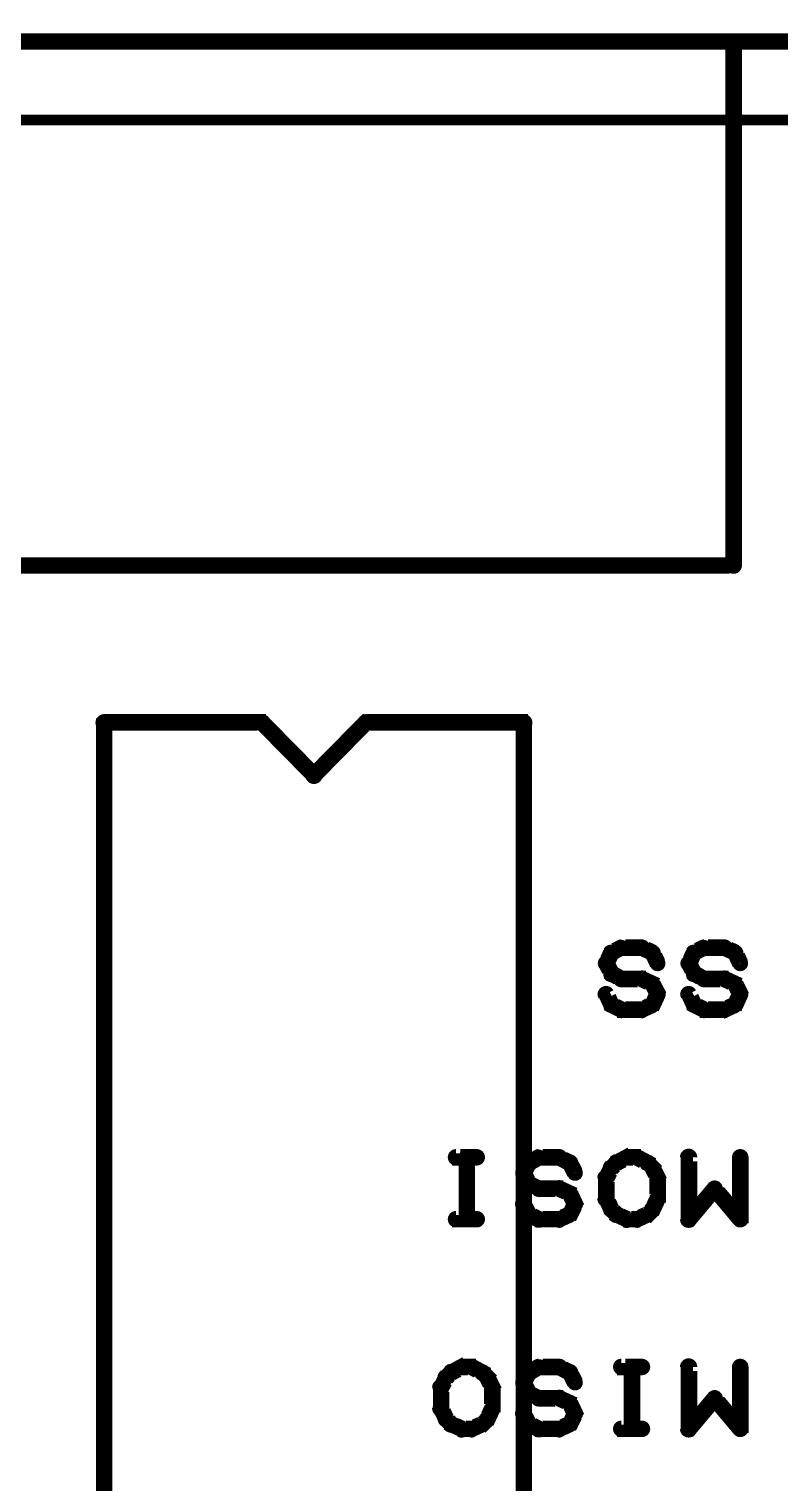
# Model space of a CAD drawing. Extents: x -1.7 to 62.6, y -2.2 to 33.2.
# Drawn here: x 39.73 to 48.82, y 15.56 to 33.17 of the extents above; entities that cross this region are included whole.
import ezdxf

# ---------------------------------------------------------------- set-up
doc = ezdxf.new("R2010")
doc.units = 0
doc.layers.add('_BOARD', color=254, linetype='CONTINUOUS')
doc.layers.add('TOP_SILK', color=1, linetype='CONTINUOUS')

msp = doc.modelspace()

# ---------------------------------------------------------------- linework, layer by layer
at = {"layer": '_BOARD', "color": 3}
msp.add_lwpolyline([(-1.59, -1.59, 0.13, 0.13, 0), (62.55, -1.59, 0, 0, 0), (62.55, -1.59, 0.06, 0.06, 0), (62.55, -1.62, 0.06, 0.06, 1), (62.55, -1.56, 0, 0, 0), (62.52, -1.59, 0.06, 0.06, 1), (62.58, -1.59, 0, 0, 0), (62.55, -1.59, 0, 0, 0), (62.55, -1.59, 0.13, 0.13, 0), (62.55, 32.07, 0, 0, 0), (62.55, 32.07, 0.06, 0.06, 0), (62.58, 32.07, 0.06, 0.06, 1), (62.52, 32.07, 0, 0, 0), (62.55, 32.04, 0.06, 0.06, 1), (62.55, 32.1, 0, 0, 0), (62.55, 32.07, 0, 0, 0), (62.55, 32.07, 0.13, 0.13, 0), (-1.59, 32.07, 0.13, 0.13, 0)], format="xyseb", dxfattribs=at)
at = {"layer": 'TOP_SILK', "color": 2}
for points in [[(29.84, 0, 0.2, 0.2, 0), (29.84, 33.02, 0, 0, 0), (29.84, 33.02, 0.1, 0.1, 0), (29.8, 33.02, 0.1, 0.1, -1), (29.89, 33.02, 0, 0, 0), (29.84, 32.97, 0.1, 0.1, -1), (29.84, 33.07, 0, 0, 0), (29.84, 33.02, 0, 0, 0), (29.84, 33.02, 0.2, 0.2, 0), (55.24, 33.02, 0.2, 0.2, 0)], [(38.1, 26.67, 0.2, 0.2, 0), (48.26, 26.67, 0, 0, 0), (48.26, 26.67, 0.1, 0.1, 0), (48.26, 26.62, 0.1, 0.1, 1), (48.26, 26.72, 0, 0, 0), (48.21, 26.67, 0.1, 0.1, 1), (48.31, 26.67, 0, 0, 0), (48.26, 26.67, 0, 0, 0), (48.26, 26.67, 0.2, 0.2, 0), (48.26, 33.02, 0.2, 0.2, 0), (48.26, 33.02, 0, 0, 0), (48.26, 33.02, 0.1, 0.1, 0), (48.31, 33.02, 0.1, 0.1, 1), (48.21, 33.02, 0, 0, 0), (48.26, 32.97, 0.1, 0.1, 1), (48.26, 33.07, 0, 0, 0), (48.26, 33.02, 0, 0, 0), (48.26, 33.02, 0.2, 0.2, 0), (38.1, 33.02, 0, 0, 0)], [(40.64, 8.26, 0.2, 0.2, 0), (40.64, 24.77, 0, 0, 0), (40.64, 24.77, 0.1, 0.1, 0), (40.69, 24.77, 0.1, 0.1, 1), (40.59, 24.77, 0, 0, 0), (40.64, 24.82, 0.1, 0.1, 1), (40.64, 24.71, 0, 0, 0), (40.64, 24.77, 0, 0, 0), (40.64, 24.77, 0.2, 0.2, 0), (42.55, 24.77, 0, 0, 0), (42.55, 24.77, 0.1, 0.1, 0), (42.55, 24.71, 0.1, 0.1, 1), (42.55, 24.82, 0, 0, 0), (42.58, 24.8, 0.1, 0.1, 1), (42.51, 24.73, 0, 0, 0), (42.55, 24.77, 0, 0, 0), (42.55, 24.77, 0.2, 0.2, 0), (43.18, 24.13, 0, 0, 0), (43.18, 24.13, 0.1, 0.1, 0), (43.14, 24.09, 0.1, 0.1, 1), (43.22, 24.17, 0, 0, 0), (43.14, 24.17, 0.1, 0.1, 1), (43.22, 24.09, 0, 0, 0), (43.18, 24.13, 0, 0, 0), (43.18, 24.13, 0.2, 0.2, 0), (43.81, 24.77, 0, 0, 0), (43.81, 24.77, 0.1, 0.1, 0), (43.85, 24.73, 0.1, 0.1, 1), (43.78, 24.8, 0, 0, 0), (43.81, 24.82, 0.1, 0.1, 1), (43.81, 24.71, 0, 0, 0), (43.81, 24.77, 0, 0, 0), (43.81, 24.77, 0.2, 0.2, 0), (45.72, 24.77, 0, 0, 0), (45.72, 24.77, 0.1, 0.1, 0), (45.72, 24.71, 0.1, 0.1, 1), (45.72, 24.82, 0, 0, 0), (45.77, 24.77, 0.1, 0.1, 1), (45.67, 24.77, 0, 0, 0), (45.72, 24.77, 0, 0, 0), (45.72, 24.77, 0.2, 0.2, 0), (45.72, 8.26, 0, 0, 0)], [(46.82, 21.95, 0.1, 0.1, 1), (46.73, 22, 0, 0, 0), (46.78, 21.98, 0, 0, 0), (46.78, 21.98, 0.2, 0.2, 0), (46.72, 21.85, 0.2, 0.2, 0), (46.72, 21.85, 0, 0, 0), (46.72, 21.85, 0.1, 0.1, 0), (46.67, 21.87, 0.1, 0.1, 1), (46.76, 21.83, 0, 0, 0)], [(46.92, 21.99, 0.1, 0.1, 1), (46.88, 22.08, 0, 0, 0), (46.9, 22.04, 0, 0, 0), (46.9, 22.04, 0.2, 0.2, 0), (46.78, 21.98, 0.2, 0.2, 0), (46.78, 21.98, 0, 0, 0), (46.78, 21.98, 0.1, 0.1, 0), (46.76, 22.02, 0.1, 0.1, 1), (46.8, 21.93, 0, 0, 0)], [(47.15, 21.99, 0.1, 0.1, 1), (47.15, 22.09, 0, 0, 0), (47.15, 22.04, 0, 0, 0), (47.15, 22.04, 0.2, 0.2, 0), (46.9, 22.04, 0.2, 0.2, 0), (46.9, 22.04, 0, 0, 0), (46.9, 22.04, 0.1, 0.1, 0), (46.9, 22.09, 0.1, 0.1, 1), (46.9, 21.99, 0, 0, 0)], [(47.26, 21.93, 0.1, 0.1, 1), (47.3, 22.02, 0, 0, 0), (47.28, 21.98, 0, 0, 0), (47.28, 21.98, 0.2, 0.2, 0), (47.15, 22.04, 0.2, 0.2, 0), (47.15, 22.04, 0, 0, 0), (47.15, 22.04, 0.1, 0.1, 0), (47.17, 22.08, 0.1, 0.1, 1), (47.13, 21.99, 0, 0, 0)], [(47.3, 21.83, 0.1, 0.1, 1), (47.38, 21.87, 0, 0, 0), (47.34, 21.85, 0, 0, 0), (47.34, 21.85, 0.2, 0.2, 0), (47.28, 21.98, 0.2, 0.2, 0), (47.28, 21.98, 0, 0, 0), (47.28, 21.98, 0.1, 0.1, 0), (47.32, 22, 0.1, 0.1, 1), (47.23, 21.95, 0, 0, 0)], [(47.82, 21.95, 0.1, 0.1, 1), (47.73, 22, 0, 0, 0), (47.78, 21.98, 0, 0, 0), (47.78, 21.98, 0.2, 0.2, 0), (47.72, 21.85, 0.2, 0.2, 0), (47.72, 21.85, 0, 0, 0), (47.72, 21.85, 0.1, 0.1, 0), (47.67, 21.87, 0.1, 0.1, 1), (47.76, 21.83, 0, 0, 0)], [(47.92, 21.99, 0.1, 0.1, 1), (47.88, 22.08, 0, 0, 0), (47.9, 22.04, 0, 0, 0), (47.9, 22.04, 0.2, 0.2, 0), (47.78, 21.98, 0.2, 0.2, 0), (47.78, 21.98, 0, 0, 0), (47.78, 21.98, 0.1, 0.1, 0), (47.76, 22.02, 0.1, 0.1, 1), (47.8, 21.93, 0, 0, 0)], [(48.15, 21.99, 0.1, 0.1, 1), (48.15, 22.09, 0, 0, 0), (48.15, 22.04, 0, 0, 0), (48.15, 22.04, 0.2, 0.2, 0), (47.9, 22.04, 0.2, 0.2, 0), (47.9, 22.04, 0, 0, 0), (47.9, 22.04, 0.1, 0.1, 0), (47.9, 22.09, 0.1, 0.1, 1), (47.9, 21.99, 0, 0, 0)], [(48.26, 21.93, 0.1, 0.1, 1), (48.3, 22.02, 0, 0, 0), (48.28, 21.98, 0, 0, 0), (48.28, 21.98, 0.2, 0.2, 0), (48.15, 22.04, 0.2, 0.2, 0), (48.15, 22.04, 0, 0, 0), (48.15, 22.04, 0.1, 0.1, 0), (48.17, 22.08, 0.1, 0.1, 1), (48.13, 21.99, 0, 0, 0)], [(48.3, 21.83, 0.1, 0.1, 1), (48.38, 21.87, 0, 0, 0), (48.34, 21.85, 0, 0, 0), (48.34, 21.85, 0.2, 0.2, 0), (48.28, 21.98, 0.2, 0.2, 0), (48.28, 21.98, 0, 0, 0), (48.28, 21.98, 0.1, 0.1, 0), (48.32, 22, 0.1, 0.1, 1), (48.23, 21.95, 0, 0, 0)], [(46.76, 21.87, 0.1, 0.1, 1), (46.67, 21.83, 0, 0, 0), (46.72, 21.85, 0, 0, 0), (46.72, 21.85, 0.2, 0.2, 0), (46.78, 21.73, 0.2, 0.2, 0), (46.78, 21.73, 0, 0, 0), (46.78, 21.73, 0.1, 0.1, 0), (46.73, 21.7, 0.1, 0.1, 1), (46.82, 21.75, 0, 0, 0)], [(46.8, 21.77, 0.1, 0.1, 1), (46.76, 21.68, 0, 0, 0), (46.78, 21.73, 0, 0, 0), (46.78, 21.73, 0.2, 0.2, 0), (46.9, 21.66, 0.2, 0.2, 0), (46.9, 21.66, 0, 0, 0), (46.9, 21.66, 0.1, 0.1, 0), (46.88, 21.62, 0.1, 0.1, 1), (46.92, 21.71, 0, 0, 0)], [(47.76, 21.87, 0.1, 0.1, 1), (47.67, 21.83, 0, 0, 0), (47.72, 21.85, 0, 0, 0), (47.72, 21.85, 0.2, 0.2, 0), (47.78, 21.73, 0.2, 0.2, 0), (47.78, 21.73, 0, 0, 0), (47.78, 21.73, 0.1, 0.1, 0), (47.73, 21.7, 0.1, 0.1, 1), (47.82, 21.75, 0, 0, 0)], [(47.8, 21.77, 0.1, 0.1, 1), (47.76, 21.68, 0, 0, 0), (47.78, 21.73, 0, 0, 0), (47.78, 21.73, 0.2, 0.2, 0), (47.9, 21.66, 0.2, 0.2, 0), (47.9, 21.66, 0, 0, 0), (47.9, 21.66, 0.1, 0.1, 0), (47.88, 21.62, 0.1, 0.1, 1), (47.92, 21.71, 0, 0, 0)], [(46.9, 21.71, 0.1, 0.1, 1), (46.9, 21.61, 0, 0, 0), (46.9, 21.66, 0, 0, 0), (46.9, 21.66, 0.2, 0.2, 0), (47.15, 21.66, 0.2, 0.2, 0), (47.15, 21.66, 0, 0, 0), (47.15, 21.66, 0.1, 0.1, 0), (47.15, 21.61, 0.1, 0.1, 1), (47.15, 21.71, 0, 0, 0)], [(47.17, 21.71, 0.1, 0.1, 1), (47.13, 21.62, 0, 0, 0), (47.15, 21.66, 0, 0, 0), (47.15, 21.66, 0.2, 0.2, 0), (47.28, 21.6, 0.2, 0.2, 0), (47.28, 21.6, 0, 0, 0), (47.28, 21.6, 0.1, 0.1, 0), (47.26, 21.56, 0.1, 0.1, 1), (47.3, 21.64, 0, 0, 0)], [(47.32, 21.62, 0.1, 0.1, 1), (47.23, 21.58, 0, 0, 0), (47.28, 21.6, 0, 0, 0), (47.28, 21.6, 0.2, 0.2, 0), (47.34, 21.48, 0.2, 0.2, 0), (47.34, 21.48, 0, 0, 0), (47.34, 21.48, 0.1, 0.1, 0), (47.3, 21.45, 0.1, 0.1, 1), (47.38, 21.5, 0, 0, 0)], [(47.9, 21.71, 0.1, 0.1, 1), (47.9, 21.61, 0, 0, 0), (47.9, 21.66, 0, 0, 0), (47.9, 21.66, 0.2, 0.2, 0), (48.15, 21.66, 0.2, 0.2, 0), (48.15, 21.66, 0, 0, 0), (48.15, 21.66, 0.1, 0.1, 0), (48.15, 21.61, 0.1, 0.1, 1), (48.15, 21.71, 0, 0, 0)], [(48.17, 21.71, 0.1, 0.1, 1), (48.13, 21.62, 0, 0, 0), (48.15, 21.66, 0, 0, 0), (48.15, 21.66, 0.2, 0.2, 0), (48.28, 21.6, 0.2, 0.2, 0), (48.28, 21.6, 0, 0, 0), (48.28, 21.6, 0.1, 0.1, 0), (48.26, 21.56, 0.1, 0.1, 1), (48.3, 21.64, 0, 0, 0)], [(48.32, 21.62, 0.1, 0.1, 1), (48.23, 21.58, 0, 0, 0), (48.28, 21.6, 0, 0, 0), (48.28, 21.6, 0.2, 0.2, 0), (48.34, 21.48, 0.2, 0.2, 0), (48.34, 21.48, 0, 0, 0), (48.34, 21.48, 0.1, 0.1, 0), (48.3, 21.45, 0.1, 0.1, 1), (48.38, 21.5, 0, 0, 0)], [(46.73, 21.33, 0.1, 0.1, 1), (46.82, 21.37, 0, 0, 0), (46.78, 21.35, 0, 0, 0), (46.78, 21.35, 0.2, 0.2, 0), (46.72, 21.48, 0.2, 0.2, 0), (46.72, 21.48, 0, 0, 0), (46.72, 21.48, 0.1, 0.1, 0), (46.76, 21.5, 0.1, 0.1, 1), (46.67, 21.45, 0, 0, 0)], [(46.88, 21.24, 0.1, 0.1, 1), (46.92, 21.33, 0, 0, 0), (46.9, 21.29, 0, 0, 0), (46.9, 21.29, 0.2, 0.2, 0), (46.78, 21.35, 0.2, 0.2, 0), (46.78, 21.35, 0, 0, 0), (46.78, 21.35, 0.1, 0.1, 0), (46.8, 21.39, 0.1, 0.1, 1), (46.76, 21.31, 0, 0, 0)], [(47.3, 21.31, 0.1, 0.1, 1), (47.26, 21.39, 0, 0, 0), (47.28, 21.35, 0, 0, 0), (47.28, 21.35, 0.2, 0.2, 0), (47.15, 21.29, 0.2, 0.2, 0), (47.15, 21.29, 0, 0, 0), (47.15, 21.29, 0.1, 0.1, 0), (47.13, 21.33, 0.1, 0.1, 1), (47.17, 21.24, 0, 0, 0)], [(47.38, 21.45, 0.1, 0.1, 1), (47.3, 21.5, 0, 0, 0), (47.34, 21.48, 0, 0, 0), (47.34, 21.48, 0.2, 0.2, 0), (47.28, 21.35, 0.2, 0.2, 0), (47.28, 21.35, 0, 0, 0), (47.28, 21.35, 0.1, 0.1, 0), (47.23, 21.37, 0.1, 0.1, 1), (47.32, 21.33, 0, 0, 0)], [(47.73, 21.33, 0.1, 0.1, 1), (47.82, 21.37, 0, 0, 0), (47.78, 21.35, 0, 0, 0), (47.78, 21.35, 0.2, 0.2, 0), (47.72, 21.48, 0.2, 0.2, 0), (47.72, 21.48, 0, 0, 0), (47.72, 21.48, 0.1, 0.1, 0), (47.76, 21.5, 0.1, 0.1, 1), (47.67, 21.45, 0, 0, 0)], [(47.88, 21.24, 0.1, 0.1, 1), (47.92, 21.33, 0, 0, 0), (47.9, 21.29, 0, 0, 0), (47.9, 21.29, 0.2, 0.2, 0), (47.78, 21.35, 0.2, 0.2, 0), (47.78, 21.35, 0, 0, 0), (47.78, 21.35, 0.1, 0.1, 0), (47.8, 21.39, 0.1, 0.1, 1), (47.76, 21.31, 0, 0, 0)], [(48.3, 21.31, 0.1, 0.1, 1), (48.26, 21.39, 0, 0, 0), (48.28, 21.35, 0, 0, 0), (48.28, 21.35, 0.2, 0.2, 0), (48.15, 21.29, 0.2, 0.2, 0), (48.15, 21.29, 0, 0, 0), (48.15, 21.29, 0.1, 0.1, 0), (48.13, 21.33, 0.1, 0.1, 1), (48.17, 21.24, 0, 0, 0)], [(48.38, 21.45, 0.1, 0.1, 1), (48.3, 21.5, 0, 0, 0), (48.34, 21.48, 0, 0, 0), (48.34, 21.48, 0.2, 0.2, 0), (48.28, 21.35, 0.2, 0.2, 0), (48.28, 21.35, 0, 0, 0), (48.28, 21.35, 0.1, 0.1, 0), (48.23, 21.37, 0.1, 0.1, 1), (48.32, 21.33, 0, 0, 0)], [(47.15, 21.24, 0.1, 0.1, 1), (47.15, 21.34, 0, 0, 0), (47.15, 21.29, 0, 0, 0), (47.15, 21.29, 0.2, 0.2, 0), (46.9, 21.29, 0.2, 0.2, 0), (46.9, 21.29, 0, 0, 0), (46.9, 21.29, 0.1, 0.1, 0), (46.9, 21.34, 0.1, 0.1, 1), (46.9, 21.24, 0, 0, 0)], [(48.15, 21.24, 0.1, 0.1, 1), (48.15, 21.34, 0, 0, 0), (48.15, 21.29, 0, 0, 0), (48.15, 21.29, 0.2, 0.2, 0), (47.9, 21.29, 0.2, 0.2, 0), (47.9, 21.29, 0, 0, 0), (47.9, 21.29, 0.1, 0.1, 0), (47.9, 21.34, 0.1, 0.1, 1), (47.9, 21.24, 0, 0, 0)], [(45.15, 19.45, 0.1, 0.1, 1), (45.15, 19.55, 0, 0, 0), (45.15, 19.5, 0, 0, 0), (45.15, 19.5, 0.2, 0.2, 0), (44.9, 19.5, 0.2, 0.2, 0), (44.9, 19.5, 0, 0, 0), (44.9, 19.5, 0.1, 0.1, 0), (44.9, 19.55, 0.1, 0.1, 1), (44.9, 19.45, 0, 0, 0)], [(45.08, 19.5, 0.1, 0.1, 1), (44.98, 19.5, 0, 0, 0), (45.03, 19.5, 0, 0, 0), (45.03, 19.5, 0.2, 0.2, 0), (45.03, 18.75, 0.2, 0.2, 0), (45.03, 18.75, 0, 0, 0), (45.03, 18.75, 0.1, 0.1, 0), (44.98, 18.75, 0.1, 0.1, 1), (45.08, 18.75, 0, 0, 0)], [(45.82, 19.41, 0.1, 0.1, 1), (45.73, 19.46, 0, 0, 0), (45.78, 19.43, 0, 0, 0), (45.78, 19.43, 0.2, 0.2, 0), (45.72, 19.31, 0.2, 0.2, 0), (45.72, 19.31, 0, 0, 0), (45.72, 19.31, 0.1, 0.1, 0), (45.67, 19.33, 0.1, 0.1, 1), (45.76, 19.29, 0, 0, 0)], [(45.92, 19.45, 0.1, 0.1, 1), (45.88, 19.54, 0, 0, 0), (45.9, 19.5, 0, 0, 0), (45.9, 19.5, 0.2, 0.2, 0), (45.78, 19.43, 0.2, 0.2, 0), (45.78, 19.43, 0, 0, 0), (45.78, 19.43, 0.1, 0.1, 0), (45.76, 19.48, 0.1, 0.1, 1), (45.8, 19.39, 0, 0, 0)], [(46.15, 19.45, 0.1, 0.1, 1), (46.15, 19.55, 0, 0, 0), (46.15, 19.5, 0, 0, 0), (46.15, 19.5, 0.2, 0.2, 0), (45.9, 19.5, 0.2, 0.2, 0), (45.9, 19.5, 0, 0, 0), (45.9, 19.5, 0.1, 0.1, 0), (45.9, 19.55, 0.1, 0.1, 1), (45.9, 19.45, 0, 0, 0)], [(46.26, 19.39, 0.1, 0.1, 1), (46.3, 19.48, 0, 0, 0), (46.28, 19.43, 0, 0, 0), (46.28, 19.43, 0.2, 0.2, 0), (46.15, 19.5, 0.2, 0.2, 0), (46.15, 19.5, 0, 0, 0), (46.15, 19.5, 0.1, 0.1, 0), (46.17, 19.54, 0.1, 0.1, 1), (46.13, 19.45, 0, 0, 0)], [(46.3, 19.29, 0.1, 0.1, 1), (46.38, 19.33, 0, 0, 0), (46.34, 19.31, 0, 0, 0), (46.34, 19.31, 0.2, 0.2, 0), (46.28, 19.43, 0.2, 0.2, 0), (46.28, 19.43, 0, 0, 0), (46.28, 19.43, 0.1, 0.1, 0), (46.32, 19.46, 0.1, 0.1, 1), (46.23, 19.41, 0, 0, 0)], [(46.74, 19.41, 0.1, 0.1, 1), (46.81, 19.34, 0, 0, 0), (46.78, 19.37, 0, 0, 0), (46.78, 19.37, 0.2, 0.2, 0), (46.84, 19.43, 0.2, 0.2, 0), (46.84, 19.43, 0, 0, 0), (46.84, 19.43, 0.1, 0.1, 0), (46.88, 19.4, 0.1, 0.1, 1), (46.8, 19.47, 0, 0, 0)], [(46.82, 19.48, 0.1, 0.1, 1), (46.86, 19.39, 0, 0, 0), (46.84, 19.43, 0, 0, 0), (46.84, 19.43, 0.2, 0.2, 0), (46.97, 19.5, 0.2, 0.2, 0), (46.97, 19.5, 0, 0, 0), (46.97, 19.5, 0.1, 0.1, 0), (46.99, 19.45, 0.1, 0.1, 1), (46.94, 19.54, 0, 0, 0)], [(46.97, 19.55, 0.1, 0.1, 1), (46.97, 19.45, 0, 0, 0), (46.97, 19.5, 0, 0, 0), (46.97, 19.5, 0.2, 0.2, 0), (47.09, 19.5, 0.2, 0.2, 0), (47.09, 19.5, 0, 0, 0), (47.09, 19.5, 0.1, 0.1, 0), (47.09, 19.45, 0.1, 0.1, 1), (47.09, 19.55, 0, 0, 0)], [(47.11, 19.54, 0.1, 0.1, 1), (47.07, 19.45, 0, 0, 0), (47.09, 19.5, 0, 0, 0), (47.09, 19.5, 0.2, 0.2, 0), (47.22, 19.43, 0.2, 0.2, 0), (47.22, 19.43, 0, 0, 0), (47.22, 19.43, 0.1, 0.1, 0), (47.19, 19.39, 0.1, 0.1, 1), (47.24, 19.48, 0, 0, 0)], [(47.25, 19.47, 0.1, 0.1, 1), (47.18, 19.4, 0, 0, 0), (47.22, 19.43, 0, 0, 0), (47.22, 19.43, 0.2, 0.2, 0), (47.28, 19.37, 0.2, 0.2, 0), (47.28, 19.37, 0, 0, 0), (47.28, 19.37, 0.1, 0.1, 0), (47.24, 19.34, 0.1, 0.1, 1), (47.31, 19.41, 0, 0, 0)], [(47.66, 18.75, 0.1, 0.1, 1), (47.77, 18.75, 0, 0, 0), (47.72, 18.75, 0, 0, 0), (47.72, 18.75, 0.2, 0.2, 0), (47.72, 19.5, 0.2, 0.2, 0), (47.72, 19.5, 0, 0, 0), (47.72, 19.5, 0.1, 0.1, 0), (47.77, 19.5, 0.1, 0.1, 1), (47.66, 19.5, 0, 0, 0)], [(48.39, 19.5, 0.1, 0.1, 1), (48.29, 19.5, 0, 0, 0), (48.34, 19.5, 0, 0, 0), (48.34, 19.5, 0.2, 0.2, 0), (48.34, 18.75, 0.2, 0.2, 0), (48.34, 18.75, 0, 0, 0), (48.34, 18.75, 0.1, 0.1, 0), (48.29, 18.75, 0.1, 0.1, 1), (48.39, 18.75, 0, 0, 0)], [(45.76, 19.33, 0.1, 0.1, 1), (45.67, 19.29, 0, 0, 0), (45.72, 19.31, 0, 0, 0), (45.72, 19.31, 0.2, 0.2, 0), (45.78, 19.18, 0.2, 0.2, 0), (45.78, 19.18, 0, 0, 0), (45.78, 19.18, 0.1, 0.1, 0), (45.73, 19.16, 0.1, 0.1, 1), (45.82, 19.21, 0, 0, 0)], [(46.66, 19, 0.1, 0.1, 1), (46.77, 19, 0, 0, 0), (46.72, 19, 0, 0, 0), (46.72, 19, 0.2, 0.2, 0), (46.72, 19.25, 0.2, 0.2, 0), (46.72, 19.25, 0, 0, 0), (46.72, 19.25, 0.1, 0.1, 0), (46.77, 19.25, 0.1, 0.1, 1), (46.66, 19.25, 0, 0, 0)], [(46.67, 19.27, 0.1, 0.1, 1), (46.76, 19.23, 0, 0, 0), (46.72, 19.25, 0, 0, 0), (46.72, 19.25, 0.2, 0.2, 0), (46.78, 19.37, 0.2, 0.2, 0), (46.78, 19.37, 0, 0, 0), (46.78, 19.37, 0.1, 0.1, 0), (46.82, 19.35, 0.1, 0.1, 1), (46.73, 19.39, 0, 0, 0)], [(47.32, 19.39, 0.1, 0.1, 1), (47.23, 19.35, 0, 0, 0), (47.28, 19.37, 0, 0, 0), (47.28, 19.37, 0.2, 0.2, 0), (47.34, 19.25, 0.2, 0.2, 0), (47.34, 19.25, 0, 0, 0), (47.34, 19.25, 0.1, 0.1, 0), (47.3, 19.23, 0.1, 0.1, 1), (47.38, 19.27, 0, 0, 0)], [(47.39, 19.25, 0.1, 0.1, 1), (47.29, 19.25, 0, 0, 0), (47.34, 19.25, 0, 0, 0), (47.34, 19.25, 0.2, 0.2, 0), (47.34, 19, 0.2, 0.2, 0), (47.34, 19, 0, 0, 0), (47.34, 19, 0.1, 0.1, 0), (47.29, 19, 0.1, 0.1, 1), (47.39, 19, 0, 0, 0)], [(45.8, 19.23, 0.1, 0.1, 1), (45.76, 19.14, 0, 0, 0), (45.78, 19.18, 0, 0, 0), (45.78, 19.18, 0.2, 0.2, 0), (45.9, 19.12, 0.2, 0.2, 0), (45.9, 19.12, 0, 0, 0), (45.9, 19.12, 0.1, 0.1, 0), (45.88, 19.08, 0.1, 0.1, 1), (45.92, 19.17, 0, 0, 0)], [(45.9, 19.17, 0.1, 0.1, 1), (45.9, 19.07, 0, 0, 0), (45.9, 19.12, 0, 0, 0), (45.9, 19.12, 0.2, 0.2, 0), (46.15, 19.12, 0.2, 0.2, 0), (46.15, 19.12, 0, 0, 0), (46.15, 19.12, 0.1, 0.1, 0), (46.15, 19.07, 0.1, 0.1, 1), (46.15, 19.17, 0, 0, 0)], [(46.17, 19.17, 0.1, 0.1, 1), (46.13, 19.08, 0, 0, 0), (46.15, 19.12, 0, 0, 0), (46.15, 19.12, 0.2, 0.2, 0), (46.28, 19.06, 0.2, 0.2, 0), (46.28, 19.06, 0, 0, 0), (46.28, 19.06, 0.1, 0.1, 0), (46.26, 19.02, 0.1, 0.1, 1), (46.3, 19.1, 0, 0, 0)], [(46.32, 19.08, 0.1, 0.1, 1), (46.23, 19.04, 0, 0, 0), (46.28, 19.06, 0, 0, 0), (46.28, 19.06, 0.2, 0.2, 0), (46.34, 18.93, 0.2, 0.2, 0), (46.34, 18.93, 0, 0, 0), (46.34, 18.93, 0.1, 0.1, 0), (46.3, 18.91, 0.1, 0.1, 1), (46.38, 18.96, 0, 0, 0)], [(48.07, 19.09, 0.1, 0.1, 1), (47.99, 19.15, 0, 0, 0), (48.03, 19.12, 0, 0, 0), (48.03, 19.12, 0.2, 0.2, 0), (47.72, 18.75, 0.2, 0.2, 0), (47.72, 18.75, 0, 0, 0), (47.72, 18.75, 0.1, 0.1, 0), (47.68, 18.78, 0.1, 0.1, 1), (47.75, 18.72, 0, 0, 0)], [(48.3, 18.72, 0.1, 0.1, 1), (48.38, 18.78, 0, 0, 0), (48.34, 18.75, 0, 0, 0), (48.34, 18.75, 0.2, 0.2, 0), (48.03, 19.12, 0.2, 0.2, 0), (48.03, 19.12, 0, 0, 0), (48.03, 19.12, 0.1, 0.1, 0), (48.07, 19.15, 0.1, 0.1, 1), (47.99, 19.09, 0, 0, 0)], [(45.73, 18.79, 0.1, 0.1, 1), (45.82, 18.83, 0, 0, 0), (45.78, 18.81, 0, 0, 0), (45.78, 18.81, 0.2, 0.2, 0), (45.72, 18.93, 0.2, 0.2, 0), (45.72, 18.93, 0, 0, 0), (45.72, 18.93, 0.1, 0.1, 0), (45.76, 18.96, 0.1, 0.1, 1), (45.67, 18.91, 0, 0, 0)], [(46.38, 18.91, 0.1, 0.1, 1), (46.3, 18.96, 0, 0, 0), (46.34, 18.93, 0, 0, 0), (46.34, 18.93, 0.2, 0.2, 0), (46.28, 18.81, 0.2, 0.2, 0), (46.28, 18.81, 0, 0, 0), (46.28, 18.81, 0.1, 0.1, 0), (46.23, 18.83, 0.1, 0.1, 1), (46.32, 18.79, 0, 0, 0)], [(46.73, 18.85, 0.1, 0.1, 1), (46.82, 18.89, 0, 0, 0), (46.78, 18.87, 0, 0, 0), (46.78, 18.87, 0.2, 0.2, 0), (46.72, 19, 0.2, 0.2, 0), (46.72, 19, 0, 0, 0), (46.72, 19, 0.1, 0.1, 0), (46.76, 19.02, 0.1, 0.1, 1), (46.67, 18.98, 0, 0, 0)], [(46.8, 18.77, 0.1, 0.1, 1), (46.88, 18.85, 0, 0, 0), (46.84, 18.81, 0, 0, 0), (46.84, 18.81, 0.2, 0.2, 0), (46.78, 18.87, 0.2, 0.2, 0), (46.78, 18.87, 0, 0, 0), (46.78, 18.87, 0.1, 0.1, 0), (46.81, 18.91, 0.1, 0.1, 1), (46.74, 18.84, 0, 0, 0)], [(47.31, 18.84, 0.1, 0.1, 1), (47.24, 18.91, 0, 0, 0), (47.28, 18.87, 0, 0, 0), (47.28, 18.87, 0.2, 0.2, 0), (47.22, 18.81, 0.2, 0.2, 0), (47.22, 18.81, 0, 0, 0), (47.22, 18.81, 0.1, 0.1, 0), (47.18, 18.85, 0.1, 0.1, 1), (47.25, 18.77, 0, 0, 0)], [(47.38, 18.98, 0.1, 0.1, 1), (47.3, 19.02, 0, 0, 0), (47.34, 19, 0, 0, 0), (47.34, 19, 0.2, 0.2, 0), (47.28, 18.87, 0.2, 0.2, 0), (47.28, 18.87, 0, 0, 0), (47.28, 18.87, 0.1, 0.1, 0), (47.23, 18.89, 0.1, 0.1, 1), (47.32, 18.85, 0, 0, 0)], [(45.15, 18.7, 0.1, 0.1, 1), (45.15, 18.8, 0, 0, 0), (45.15, 18.75, 0, 0, 0), (45.15, 18.75, 0.2, 0.2, 0), (44.9, 18.75, 0.2, 0.2, 0), (44.9, 18.75, 0, 0, 0), (44.9, 18.75, 0.1, 0.1, 0), (44.9, 18.8, 0.1, 0.1, 1), (44.9, 18.7, 0, 0, 0)], [(45.88, 18.7, 0.1, 0.1, 1), (45.92, 18.79, 0, 0, 0), (45.9, 18.75, 0, 0, 0), (45.9, 18.75, 0.2, 0.2, 0), (45.78, 18.81, 0.2, 0.2, 0), (45.78, 18.81, 0, 0, 0), (45.78, 18.81, 0.1, 0.1, 0), (45.8, 18.85, 0.1, 0.1, 1), (45.76, 18.77, 0, 0, 0)], [(46.15, 18.7, 0.1, 0.1, 1), (46.15, 18.8, 0, 0, 0), (46.15, 18.75, 0, 0, 0), (46.15, 18.75, 0.2, 0.2, 0), (45.9, 18.75, 0.2, 0.2, 0), (45.9, 18.75, 0, 0, 0), (45.9, 18.75, 0.1, 0.1, 0), (45.9, 18.8, 0.1, 0.1, 1), (45.9, 18.7, 0, 0, 0)], [(46.3, 18.77, 0.1, 0.1, 1), (46.26, 18.85, 0, 0, 0), (46.28, 18.81, 0, 0, 0), (46.28, 18.81, 0.2, 0.2, 0), (46.15, 18.75, 0.2, 0.2, 0), (46.15, 18.75, 0, 0, 0), (46.15, 18.75, 0.1, 0.1, 0), (46.13, 18.79, 0.1, 0.1, 1), (46.17, 18.7, 0, 0, 0)], [(46.94, 18.7, 0.1, 0.1, 1), (46.99, 18.79, 0, 0, 0), (46.97, 18.75, 0, 0, 0), (46.97, 18.75, 0.2, 0.2, 0), (46.84, 18.81, 0.2, 0.2, 0), (46.84, 18.81, 0, 0, 0), (46.84, 18.81, 0.1, 0.1, 0), (46.86, 18.85, 0.1, 0.1, 1), (46.82, 18.77, 0, 0, 0)], [(47.09, 18.7, 0.1, 0.1, 1), (47.09, 18.8, 0, 0, 0), (47.09, 18.75, 0, 0, 0), (47.09, 18.75, 0.2, 0.2, 0), (46.97, 18.75, 0.2, 0.2, 0), (46.97, 18.75, 0, 0, 0), (46.97, 18.75, 0.1, 0.1, 0), (46.97, 18.8, 0.1, 0.1, 1), (46.97, 18.7, 0, 0, 0)], [(47.24, 18.77, 0.1, 0.1, 1), (47.19, 18.85, 0, 0, 0), (47.22, 18.81, 0, 0, 0), (47.22, 18.81, 0.2, 0.2, 0), (47.09, 18.75, 0.2, 0.2, 0), (47.09, 18.75, 0, 0, 0), (47.09, 18.75, 0.1, 0.1, 0), (47.07, 18.79, 0.1, 0.1, 1), (47.11, 18.7, 0, 0, 0)], [(44.82, 16.94, 0.1, 0.1, 1), (44.86, 16.85, 0, 0, 0), (44.84, 16.89, 0, 0, 0), (44.84, 16.89, 0.2, 0.2, 0), (44.97, 16.96, 0.2, 0.2, 0), (44.97, 16.96, 0, 0, 0), (44.97, 16.96, 0.1, 0.1, 0), (44.99, 16.91, 0.1, 0.1, 1), (44.94, 17, 0, 0, 0)], [(44.97, 17.01, 0.1, 0.1, 1), (44.97, 16.91, 0, 0, 0), (44.97, 16.96, 0, 0, 0), (44.97, 16.96, 0.2, 0.2, 0), (45.09, 16.96, 0.2, 0.2, 0), (45.09, 16.96, 0, 0, 0), (45.09, 16.96, 0.1, 0.1, 0), (45.09, 16.91, 0.1, 0.1, 1), (45.09, 17.01, 0, 0, 0)], [(45.11, 17, 0.1, 0.1, 1), (45.07, 16.91, 0, 0, 0), (45.09, 16.96, 0, 0, 0), (45.09, 16.96, 0.2, 0.2, 0), (45.22, 16.89, 0.2, 0.2, 0), (45.22, 16.89, 0, 0, 0), (45.22, 16.89, 0.1, 0.1, 0), (45.19, 16.85, 0.1, 0.1, 1), (45.24, 16.94, 0, 0, 0)], [(45.92, 16.91, 0.1, 0.1, 1), (45.88, 17, 0, 0, 0), (45.9, 16.96, 0, 0, 0), (45.9, 16.96, 0.2, 0.2, 0), (45.78, 16.89, 0.2, 0.2, 0), (45.78, 16.89, 0, 0, 0), (45.78, 16.89, 0.1, 0.1, 0), (45.76, 16.94, 0.1, 0.1, 1), (45.8, 16.85, 0, 0, 0)], [(46.15, 16.91, 0.1, 0.1, 1), (46.15, 17.01, 0, 0, 0), (46.15, 16.96, 0, 0, 0), (46.15, 16.96, 0.2, 0.2, 0), (45.9, 16.96, 0.2, 0.2, 0), (45.9, 16.96, 0, 0, 0), (45.9, 16.96, 0.1, 0.1, 0), (45.9, 17.01, 0.1, 0.1, 1), (45.9, 16.91, 0, 0, 0)], [(46.26, 16.85, 0.1, 0.1, 1), (46.3, 16.94, 0, 0, 0), (46.28, 16.89, 0, 0, 0), (46.28, 16.89, 0.2, 0.2, 0), (46.15, 16.96, 0.2, 0.2, 0), (46.15, 16.96, 0, 0, 0), (46.15, 16.96, 0.1, 0.1, 0), (46.17, 17, 0.1, 0.1, 1), (46.13, 16.91, 0, 0, 0)], [(47.15, 16.91, 0.1, 0.1, 1), (47.15, 17.01, 0, 0, 0), (47.15, 16.96, 0, 0, 0), (47.15, 16.96, 0.2, 0.2, 0), (46.9, 16.96, 0.2, 0.2, 0), (46.9, 16.96, 0, 0, 0), (46.9, 16.96, 0.1, 0.1, 0), (46.9, 17.01, 0.1, 0.1, 1), (46.9, 16.91, 0, 0, 0)], [(47.08, 16.96, 0.1, 0.1, 1), (46.98, 16.96, 0, 0, 0), (47.03, 16.96, 0, 0, 0), (47.03, 16.96, 0.2, 0.2, 0), (47.03, 16.21, 0.2, 0.2, 0), (47.03, 16.21, 0, 0, 0), (47.03, 16.21, 0.1, 0.1, 0), (46.98, 16.21, 0.1, 0.1, 1), (47.08, 16.21, 0, 0, 0)], [(47.66, 16.21, 0.1, 0.1, 1), (47.77, 16.21, 0, 0, 0), (47.72, 16.21, 0, 0, 0), (47.72, 16.21, 0.2, 0.2, 0), (47.72, 16.96, 0.2, 0.2, 0), (47.72, 16.96, 0, 0, 0), (47.72, 16.96, 0.1, 0.1, 0), (47.77, 16.96, 0.1, 0.1, 1), (47.66, 16.96, 0, 0, 0)], [(48.39, 16.96, 0.1, 0.1, 1), (48.29, 16.96, 0, 0, 0), (48.34, 16.96, 0, 0, 0), (48.34, 16.96, 0.2, 0.2, 0), (48.34, 16.21, 0.2, 0.2, 0), (48.34, 16.21, 0, 0, 0), (48.34, 16.21, 0.1, 0.1, 0), (48.29, 16.21, 0.1, 0.1, 1), (48.39, 16.21, 0, 0, 0)], [(44.67, 16.73, 0.1, 0.1, 1), (44.76, 16.69, 0, 0, 0), (44.72, 16.71, 0, 0, 0), (44.72, 16.71, 0.2, 0.2, 0), (44.78, 16.83, 0.2, 0.2, 0), (44.78, 16.83, 0, 0, 0), (44.78, 16.83, 0.1, 0.1, 0), (44.82, 16.81, 0.1, 0.1, 1), (44.73, 16.85, 0, 0, 0)], [(44.74, 16.87, 0.1, 0.1, 1), (44.81, 16.8, 0, 0, 0), (44.78, 16.83, 0, 0, 0), (44.78, 16.83, 0.2, 0.2, 0), (44.84, 16.89, 0.2, 0.2, 0), (44.84, 16.89, 0, 0, 0), (44.84, 16.89, 0.1, 0.1, 0), (44.88, 16.86, 0.1, 0.1, 1), (44.8, 16.93, 0, 0, 0)], [(45.25, 16.93, 0.1, 0.1, 1), (45.18, 16.86, 0, 0, 0), (45.22, 16.89, 0, 0, 0), (45.22, 16.89, 0.2, 0.2, 0), (45.28, 16.83, 0.2, 0.2, 0), (45.28, 16.83, 0, 0, 0), (45.28, 16.83, 0.1, 0.1, 0), (45.24, 16.8, 0.1, 0.1, 1), (45.31, 16.87, 0, 0, 0)], [(45.32, 16.85, 0.1, 0.1, 1), (45.23, 16.81, 0, 0, 0), (45.28, 16.83, 0, 0, 0), (45.28, 16.83, 0.2, 0.2, 0), (45.34, 16.71, 0.2, 0.2, 0), (45.34, 16.71, 0, 0, 0), (45.34, 16.71, 0.1, 0.1, 0), (45.3, 16.69, 0.1, 0.1, 1), (45.38, 16.73, 0, 0, 0)], [(45.82, 16.87, 0.1, 0.1, 1), (45.73, 16.92, 0, 0, 0), (45.78, 16.89, 0, 0, 0), (45.78, 16.89, 0.2, 0.2, 0), (45.72, 16.77, 0.2, 0.2, 0), (45.72, 16.77, 0, 0, 0), (45.72, 16.77, 0.1, 0.1, 0), (45.67, 16.79, 0.1, 0.1, 1), (45.76, 16.75, 0, 0, 0)], [(45.76, 16.79, 0.1, 0.1, 1), (45.67, 16.75, 0, 0, 0), (45.72, 16.77, 0, 0, 0), (45.72, 16.77, 0.2, 0.2, 0), (45.78, 16.64, 0.2, 0.2, 0), (45.78, 16.64, 0, 0, 0), (45.78, 16.64, 0.1, 0.1, 0), (45.73, 16.62, 0.1, 0.1, 1), (45.82, 16.67, 0, 0, 0)], [(46.3, 16.75, 0.1, 0.1, 1), (46.38, 16.79, 0, 0, 0), (46.34, 16.77, 0, 0, 0), (46.34, 16.77, 0.2, 0.2, 0), (46.28, 16.89, 0.2, 0.2, 0), (46.28, 16.89, 0, 0, 0), (46.28, 16.89, 0.1, 0.1, 0), (46.32, 16.92, 0.1, 0.1, 1), (46.23, 16.87, 0, 0, 0)], [(44.66, 16.46, 0.1, 0.1, 1), (44.77, 16.46, 0, 0, 0), (44.72, 16.46, 0, 0, 0), (44.72, 16.46, 0.2, 0.2, 0), (44.72, 16.71, 0.2, 0.2, 0), (44.72, 16.71, 0, 0, 0), (44.72, 16.71, 0.1, 0.1, 0), (44.77, 16.71, 0.1, 0.1, 1), (44.66, 16.71, 0, 0, 0)], [(45.39, 16.71, 0.1, 0.1, 1), (45.29, 16.71, 0, 0, 0), (45.34, 16.71, 0, 0, 0), (45.34, 16.71, 0.2, 0.2, 0), (45.34, 16.46, 0.2, 0.2, 0), (45.34, 16.46, 0, 0, 0), (45.34, 16.46, 0.1, 0.1, 0), (45.29, 16.46, 0.1, 0.1, 1), (45.39, 16.46, 0, 0, 0)], [(45.8, 16.69, 0.1, 0.1, 1), (45.76, 16.6, 0, 0, 0), (45.78, 16.64, 0, 0, 0), (45.78, 16.64, 0.2, 0.2, 0), (45.9, 16.58, 0.2, 0.2, 0), (45.9, 16.58, 0, 0, 0), (45.9, 16.58, 0.1, 0.1, 0), (45.88, 16.54, 0.1, 0.1, 1), (45.92, 16.63, 0, 0, 0)], [(44.73, 16.31, 0.1, 0.1, 1), (44.82, 16.35, 0, 0, 0), (44.78, 16.33, 0, 0, 0), (44.78, 16.33, 0.2, 0.2, 0), (44.72, 16.46, 0.2, 0.2, 0), (44.72, 16.46, 0, 0, 0), (44.72, 16.46, 0.1, 0.1, 0), (44.76, 16.48, 0.1, 0.1, 1), (44.67, 16.44, 0, 0, 0)], [(45.38, 16.44, 0.1, 0.1, 1), (45.3, 16.48, 0, 0, 0), (45.34, 16.46, 0, 0, 0), (45.34, 16.46, 0.2, 0.2, 0), (45.28, 16.33, 0.2, 0.2, 0), (45.28, 16.33, 0, 0, 0), (45.28, 16.33, 0.1, 0.1, 0), (45.23, 16.35, 0.1, 0.1, 1), (45.32, 16.31, 0, 0, 0)], [(45.9, 16.63, 0.1, 0.1, 1), (45.9, 16.53, 0, 0, 0), (45.9, 16.58, 0, 0, 0), (45.9, 16.58, 0.2, 0.2, 0), (46.15, 16.58, 0.2, 0.2, 0), (46.15, 16.58, 0, 0, 0), (46.15, 16.58, 0.1, 0.1, 0), (46.15, 16.53, 0.1, 0.1, 1), (46.15, 16.63, 0, 0, 0)], [(46.17, 16.63, 0.1, 0.1, 1), (46.13, 16.54, 0, 0, 0), (46.15, 16.58, 0, 0, 0), (46.15, 16.58, 0.2, 0.2, 0), (46.28, 16.52, 0.2, 0.2, 0), (46.28, 16.52, 0, 0, 0), (46.28, 16.52, 0.1, 0.1, 0), (46.26, 16.48, 0.1, 0.1, 1), (46.3, 16.56, 0, 0, 0)], [(46.32, 16.54, 0.1, 0.1, 1), (46.23, 16.5, 0, 0, 0), (46.28, 16.52, 0, 0, 0), (46.28, 16.52, 0.2, 0.2, 0), (46.34, 16.39, 0.2, 0.2, 0), (46.34, 16.39, 0, 0, 0), (46.34, 16.39, 0.1, 0.1, 0), (46.3, 16.37, 0.1, 0.1, 1), (46.38, 16.42, 0, 0, 0)], [(48.07, 16.55, 0.1, 0.1, 1), (47.99, 16.61, 0, 0, 0), (48.03, 16.58, 0, 0, 0), (48.03, 16.58, 0.2, 0.2, 0), (47.72, 16.21, 0.2, 0.2, 0), (47.72, 16.21, 0, 0, 0), (47.72, 16.21, 0.1, 0.1, 0), (47.68, 16.24, 0.1, 0.1, 1), (47.75, 16.18, 0, 0, 0)], [(48.3, 16.18, 0.1, 0.1, 1), (48.38, 16.24, 0, 0, 0), (48.34, 16.21, 0, 0, 0), (48.34, 16.21, 0.2, 0.2, 0), (48.03, 16.58, 0.2, 0.2, 0), (48.03, 16.58, 0, 0, 0), (48.03, 16.58, 0.1, 0.1, 0), (48.07, 16.61, 0.1, 0.1, 1), (47.99, 16.55, 0, 0, 0)], [(44.8, 16.23, 0.1, 0.1, 1), (44.88, 16.31, 0, 0, 0), (44.84, 16.27, 0, 0, 0), (44.84, 16.27, 0.2, 0.2, 0), (44.78, 16.33, 0.2, 0.2, 0), (44.78, 16.33, 0, 0, 0), (44.78, 16.33, 0.1, 0.1, 0), (44.81, 16.37, 0.1, 0.1, 1), (44.74, 16.3, 0, 0, 0)], [(44.94, 16.16, 0.1, 0.1, 1), (44.99, 16.25, 0, 0, 0), (44.97, 16.21, 0, 0, 0), (44.97, 16.21, 0.2, 0.2, 0), (44.84, 16.27, 0.2, 0.2, 0), (44.84, 16.27, 0, 0, 0), (44.84, 16.27, 0.1, 0.1, 0), (44.86, 16.31, 0.1, 0.1, 1), (44.82, 16.23, 0, 0, 0)], [(45.24, 16.23, 0.1, 0.1, 1), (45.19, 16.31, 0, 0, 0), (45.22, 16.27, 0, 0, 0), (45.22, 16.27, 0.2, 0.2, 0), (45.09, 16.21, 0.2, 0.2, 0), (45.09, 16.21, 0, 0, 0), (45.09, 16.21, 0.1, 0.1, 0), (45.07, 16.25, 0.1, 0.1, 1), (45.11, 16.16, 0, 0, 0)], [(45.31, 16.3, 0.1, 0.1, 1), (45.24, 16.37, 0, 0, 0), (45.28, 16.33, 0, 0, 0), (45.28, 16.33, 0.2, 0.2, 0), (45.22, 16.27, 0.2, 0.2, 0), (45.22, 16.27, 0, 0, 0), (45.22, 16.27, 0.1, 0.1, 0), (45.18, 16.31, 0.1, 0.1, 1), (45.25, 16.23, 0, 0, 0)], [(45.73, 16.25, 0.1, 0.1, 1), (45.82, 16.29, 0, 0, 0), (45.78, 16.27, 0, 0, 0), (45.78, 16.27, 0.2, 0.2, 0), (45.72, 16.39, 0.2, 0.2, 0), (45.72, 16.39, 0, 0, 0), (45.72, 16.39, 0.1, 0.1, 0), (45.76, 16.42, 0.1, 0.1, 1), (45.67, 16.37, 0, 0, 0)], [(45.88, 16.16, 0.1, 0.1, 1), (45.92, 16.25, 0, 0, 0), (45.9, 16.21, 0, 0, 0), (45.9, 16.21, 0.2, 0.2, 0), (45.78, 16.27, 0.2, 0.2, 0), (45.78, 16.27, 0, 0, 0), (45.78, 16.27, 0.1, 0.1, 0), (45.8, 16.31, 0.1, 0.1, 1), (45.76, 16.23, 0, 0, 0)], [(46.3, 16.23, 0.1, 0.1, 1), (46.26, 16.31, 0, 0, 0), (46.28, 16.27, 0, 0, 0), (46.28, 16.27, 0.2, 0.2, 0), (46.15, 16.21, 0.2, 0.2, 0), (46.15, 16.21, 0, 0, 0), (46.15, 16.21, 0.1, 0.1, 0), (46.13, 16.25, 0.1, 0.1, 1), (46.17, 16.16, 0, 0, 0)], [(46.38, 16.37, 0.1, 0.1, 1), (46.3, 16.42, 0, 0, 0), (46.34, 16.39, 0, 0, 0), (46.34, 16.39, 0.2, 0.2, 0), (46.28, 16.27, 0.2, 0.2, 0), (46.28, 16.27, 0, 0, 0), (46.28, 16.27, 0.1, 0.1, 0), (46.23, 16.29, 0.1, 0.1, 1), (46.32, 16.25, 0, 0, 0)], [(45.09, 16.16, 0.1, 0.1, 1), (45.09, 16.26, 0, 0, 0), (45.09, 16.21, 0, 0, 0), (45.09, 16.21, 0.2, 0.2, 0), (44.97, 16.21, 0.2, 0.2, 0), (44.97, 16.21, 0, 0, 0), (44.97, 16.21, 0.1, 0.1, 0), (44.97, 16.26, 0.1, 0.1, 1), (44.97, 16.16, 0, 0, 0)], [(46.15, 16.16, 0.1, 0.1, 1), (46.15, 16.26, 0, 0, 0), (46.15, 16.21, 0, 0, 0), (46.15, 16.21, 0.2, 0.2, 0), (45.9, 16.21, 0.2, 0.2, 0), (45.9, 16.21, 0, 0, 0), (45.9, 16.21, 0.1, 0.1, 0), (45.9, 16.26, 0.1, 0.1, 1), (45.9, 16.16, 0, 0, 0)], [(47.15, 16.16, 0.1, 0.1, 1), (47.15, 16.26, 0, 0, 0), (47.15, 16.21, 0, 0, 0), (47.15, 16.21, 0.2, 0.2, 0), (46.9, 16.21, 0.2, 0.2, 0), (46.9, 16.21, 0, 0, 0), (46.9, 16.21, 0.1, 0.1, 0), (46.9, 16.26, 0.1, 0.1, 1), (46.9, 16.16, 0, 0, 0)]]:
    msp.add_lwpolyline(points, format="xyseb", dxfattribs=at)

doc.saveas('drawing.dxf')
